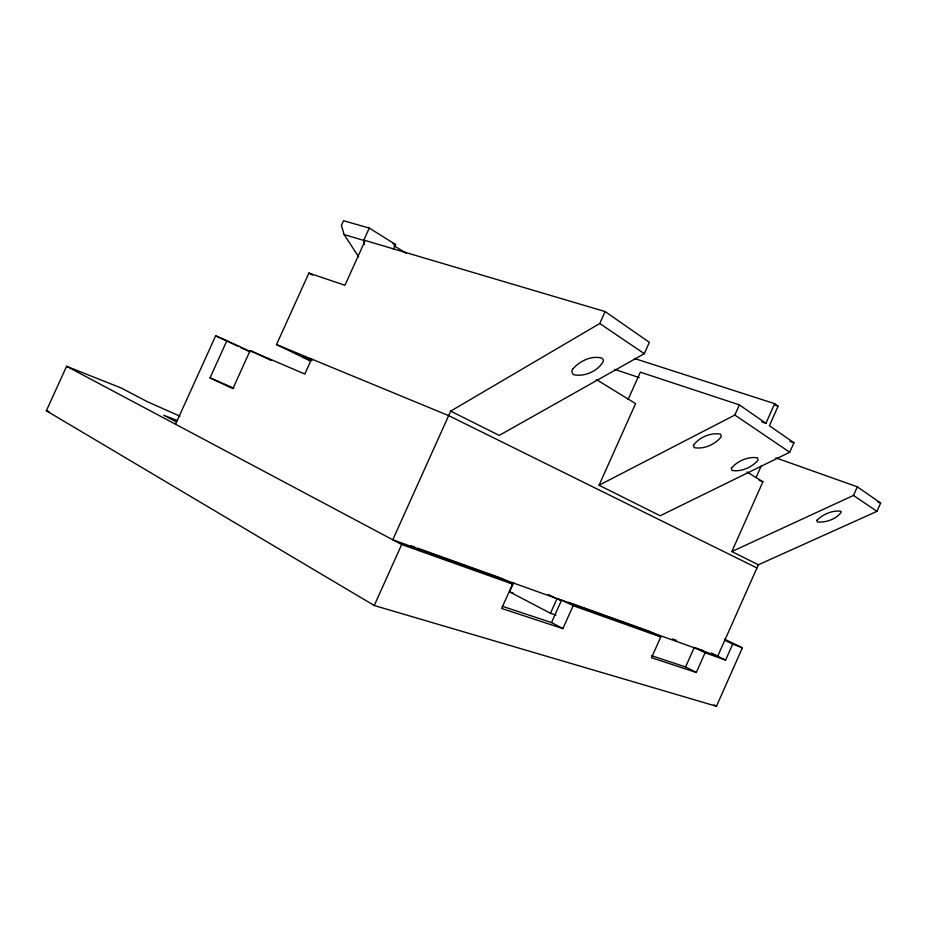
<?xml version="1.0" encoding="UTF-8"?>
<svg xmlns="http://www.w3.org/2000/svg" width="927" height="927" viewBox="0 0 927 927"><rect width="100%" height="100%" fill="white"/><g stroke="black" fill="none" stroke-linecap="round" stroke-linejoin="round"><path stroke-width="1.39" d="M180.012 416.2L147.254 401.658L121.286 388.042L66.593 366.304L46.35 410.765L374.253 605.516L716.467 706.27L742.376 647.776L724.404 639.109M857.336 486.826L880.65 503.025L876.965 511.345L758.367 564.786L731.843 551.542L853.5 495.447L857.336 486.826L775.853 457.868M634.369 358.471L774.671 403.662L778.101 406.177L769.398 425.725L793.941 442.782L789.723 452.237L660.186 515.76L599.051 485.238L734.844 415.041L739.375 404.867L640.337 372.179L628.112 399.479M650.974 632.04L660.777 636.965L651.519 657.741L696.293 672.457L705.065 652.759L725.598 660.094L732.712 644.103L742.376 647.776M761.809 421.924L765.911 423.315L774.671 403.662M756.015 477.683L761.183 466.096M731.843 551.542L762.909 481.762L746.965 471.97M651.472 655.667L685.586 666.965L694.3 647.405L705.065 652.759M758.367 564.786L717.707 656.189L392.77 539.804L450.661 411.136L599.757 323.511L605.111 311.576L365.203 240.499L344.948 285.284L308.911 273.071L276.513 344.566L310.406 360.939M500.928 578.054L512.585 584.091L501.658 608.483L562.898 628.61L573.141 605.69L660.777 636.965M555.91 615.146L550.453 613.292L509.537 591.832L513.628 582.689M450.661 411.136L499.247 435.4L644.288 353.685L649.363 342.33L605.111 311.576M599.051 485.238L635.586 403.627L596.328 379.537M550.453 613.292L556.907 598.865L561.484 600.499L557.811 598.622M502.376 606.304L551.53 622.573L561.692 599.85M374.253 605.516L401.681 544.52L512.585 584.091M364.496 244.496L363.708 240.394L369.27 228.077L395.62 244.519L393.384 249.467M311.599 359.05L304.832 374.021L250.128 350.603L232.909 388.633L210.035 377.868L226.906 340.649L250.51 351.681M175.539 424.276L215.655 335.841L226.906 340.649M369.27 228.077L343.523 220.73L341.426 225.377L344.114 234.589L358.645 256.791M393.013 243.755L395.62 244.519M344.114 234.589L363.708 240.394M775.354 405.284L778.101 406.177M614.578 369.363L639.259 377.602M789.839 441.379L793.941 442.782M509.537 591.832L513.431 593.187M877.939 502.052L880.65 503.025M672.446 638.958L676.536 640.43M410.719 545.702L414.763 547.15M417.451 548.112L499.572 577.567M568.471 602.272L649.746 631.426M696.93 648.344L703.5 650.708M46.35 410.765L49.073 411.75M759.178 480.371L762.909 481.762M177.208 420.499L163.731 415.238L176.362 421.924M276.513 344.566L448.645 415.609L756.953 567.961M210.035 377.868L233.952 388.216M312.005 360.58L302.886 356.965L310.452 360.8M215.655 335.841L237.961 346.258M240.591 347.474L249.78 351.762M250.128 350.603L271.066 360.394M724.972 640.36L732.712 644.103M711.461 653.083L725.598 660.094M562.967 600.499L573.141 605.69M548.32 594.474L556.907 598.865M685.586 666.965L696.293 672.457M713.917 704.914L716.467 706.27M551.53 622.573L562.898 628.61M66.593 366.304L401.681 544.52M308.911 273.071L312.666 275.157M394.01 245.678L406.293 253.326M599.757 323.511L644.288 353.685M734.844 415.041L789.723 452.237M853.5 495.447L876.965 511.345M739.375 404.867L765.911 423.315M693.419 445.203L694.23 447.648C703.952 449.456 715.308 444.439 721.276 436.675L720.557 434.16C710.835 432.26 699.306 437.335 693.419 445.203M731.391 468.228L732.029 470.476C741.357 472.028 752.04 467.301 758.077 460.163L757.533 457.857C748.182 456.223 737.371 460.997 731.391 468.228M817.035 520.14L817.324 521.971C825.772 522.793 836.478 519.132 841.322 512.028L840.801 511.24C832.353 510.128 823.037 514.253 817.035 520.14M572.596 369.282L571.739 371.437L573.21 374.578C584.149 377.266 597.915 371.24 603.315 361.356L603.176 359.514L601.959 358.135C591.414 355.157 579.387 361.217 572.596 369.282"/></g></svg>
